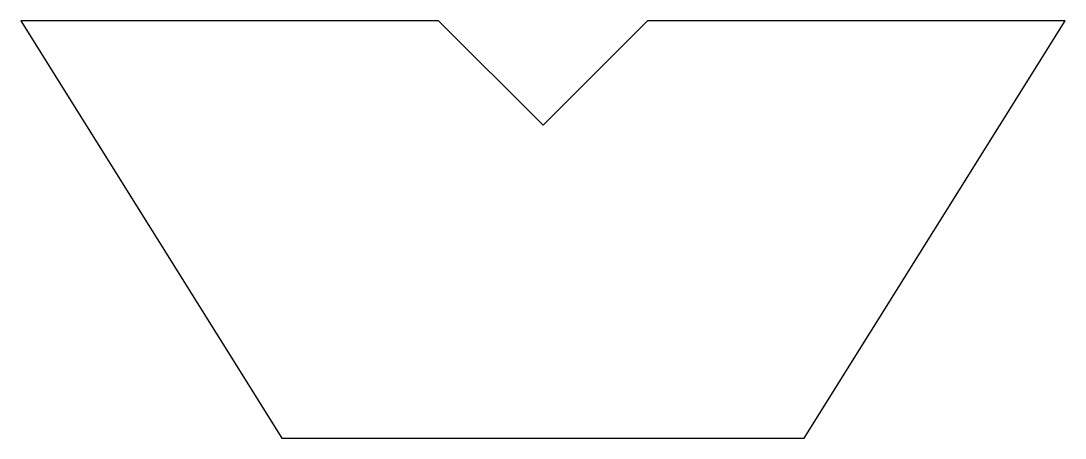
# Model space of a CAD drawing. Header units: millimetres. Extents: x -10 to 10, y 0 to 8.
import ezdxf

# ---------------------------------------------------------------- set-up
doc = ezdxf.new("R2010")
doc.units = ezdxf.units.MM
doc.layers.get('0').update_dxf_attribs({"lineweight": 25})

msp = doc.modelspace()

# ---------------------------------------------------------------- linework, layer by layer
for p, q in [((-10, 8), (-5, 0)), ((-2, 8), (-10, 8)), ((0, 6), (-2, 8)), ((2, 8), (0, 6)), ((10, 8), (2, 8)), ((5, 0), (10, 8)), ((-5, 0), (5, 0))]:
    msp.add_line(p, q)

doc.saveas('drawing.dxf')
